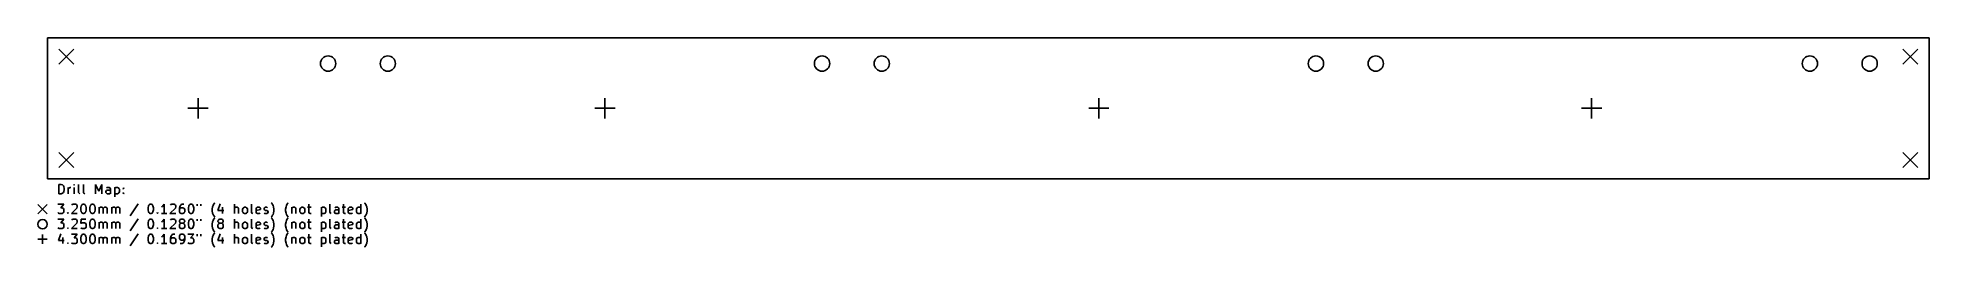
# Model space of a CAD drawing. Extents: x 23 to 425, y -170 to -125.
import ezdxf

# ---------------------------------------------------------------- set-up
doc = ezdxf.new("R2010")
doc.units = 0
doc.layers.add('BLACK', color=7, linetype='CONTINUOUS')

msp = doc.modelspace()

# ---------------------------------------------------------------- linework, layer by layer
at = {"layer": 'BLACK', "linetype": 'CONTINUOUS'}
for p, q in [((25, -125), (425, -125)), ((25, -155), (25, -125)), ((27.4, -127.4), (30.6, -130.6)), ((30.6, -127.4), (27.4, -130.6)), ((419.4, -127.4), (422.6, -130.6)), ((422.6, -127.4), (419.4, -130.6)), ((425, -125), (425, -155)), ((54.85, -140), (59.15, -140)), ((57, -137.85), (57, -142.15)), ((141.35, -140), (145.65, -140)), ((143.5, -137.85), (143.5, -142.15)), ((246.35, -140), (250.65, -140)), ((248.5, -137.85), (248.5, -142.15)), ((351.1, -140), (355.4, -140)), ((353.25, -137.85), (353.25, -142.15)), ((27.4, -149.4), (30.6, -152.6)), ((30.6, -149.4), (27.4, -152.6)), ((419.4, -149.4), (422.6, -152.6)), ((422.6, -149.4), (419.4, -152.6)), ((425, -155), (25, -155)), ((27.4262, -158.175), (27.4262, -156.175)), ((27.4262, -156.175), (27.9024, -156.175)), ((27.9024, -156.175), (28.1881, -156.27)), ((28.1881, -156.27), (28.3786, -156.461)), ((28.3786, -156.461), (28.4738, -156.651)), ((28.4738, -156.651), (28.569, -157.032)), ((30.6643, -156.175), (30.569, -156.27)), ((30.569, -156.27), (30.6643, -156.366)), ((30.7595, -156.27), (30.6643, -156.175)), ((30.6643, -156.175), (30.6643, -156.366)), ((30.6643, -156.366), (30.7595, -156.27)), ((31.6167, -157.89), (31.6167, -156.175)), ((32.6643, -157.89), (32.6643, -156.175)), ((35.2357, -158.175), (35.2357, -156.175)), ((35.2357, -156.175), (35.9024, -157.604)), ((35.9024, -157.604), (36.569, -156.175)), ((36.569, -156.175), (36.569, -158.175)), ((22.95, -160.45), (24.95, -162.45)), ((24.95, -160.45), (22.95, -162.45)), ((27.2357, -160.375), (28.4738, -160.375)), ((27.9024, -158.175), (27.4262, -158.175)), ((28.4738, -160.375), (27.8071, -161.137)), ((28.1881, -158.08), (27.9024, -158.175)), ((28.3786, -157.89), (28.1881, -158.08)), ((28.4738, -157.699), (28.3786, -157.89)), ((28.569, -157.318), (28.4738, -157.699)), ((28.569, -157.032), (28.569, -157.318)), ((29.4262, -158.175), (29.4262, -156.842)), ((29.4262, -157.223), (29.5214, -157.032)), ((29.5214, -157.032), (29.6167, -156.937)), ((29.6167, -156.937), (29.8071, -156.842)), ((29.8071, -156.842), (29.9976, -156.842)), ((30.1881, -160.566), (30.2833, -160.47)), ((30.2833, -160.47), (30.4738, -160.375)), ((30.4738, -160.375), (30.95, -160.375)), ((30.6643, -158.175), (30.6643, -156.842)), ((30.95, -160.375), (31.1405, -160.47)), ((31.1405, -160.47), (31.2357, -160.566)), ((31.2357, -160.566), (31.331, -160.756)), ((31.331, -160.756), (31.331, -160.947)), ((31.7119, -158.08), (31.6167, -157.89)), ((31.9024, -158.175), (31.7119, -158.08)), ((32.0929, -161.137), (32.1881, -160.756)), ((32.1881, -160.756), (32.2833, -160.566)), ((32.2833, -160.566), (32.3786, -160.47)), ((32.3786, -160.47), (32.569, -160.375)), ((32.569, -160.375), (32.7595, -160.375)), ((32.7595, -158.08), (32.6643, -157.89)), ((32.95, -158.175), (32.7595, -158.08)), ((32.7595, -160.375), (32.95, -160.47)), ((32.95, -160.47), (33.0452, -160.566)), ((33.0452, -160.566), (33.1405, -160.756)), ((33.1405, -160.756), (33.2357, -161.137)), ((33.9976, -161.137), (34.0929, -160.756)), ((34.0929, -160.756), (34.1881, -160.566)), ((34.1881, -160.566), (34.2833, -160.47)), ((34.2833, -160.47), (34.4738, -160.375)), ((34.4738, -160.375), (34.6643, -160.375)), ((34.6643, -160.375), (34.8548, -160.47)), ((34.8548, -160.47), (34.95, -160.566)), ((34.95, -160.566), (35.0452, -160.756)), ((35.0452, -160.756), (35.1405, -161.137)), ((37.4262, -157.699), (37.5214, -157.509)), ((37.4262, -157.89), (37.4262, -157.699)), ((37.5214, -158.08), (37.4262, -157.89)), ((37.7119, -156.842), (37.5214, -156.937)), ((37.5214, -157.509), (37.7119, -157.413)), ((37.7119, -158.175), (37.5214, -158.08)), ((38.0929, -156.842), (37.7119, -156.842)), ((37.7119, -157.413), (38.1881, -157.413)), ((38.1881, -158.175), (37.7119, -158.175)), ((38.2833, -156.937), (38.0929, -156.842)), ((38.1881, -157.413), (38.3786, -157.318)), ((38.3786, -158.08), (38.1881, -158.175)), ((38.3786, -157.128), (38.2833, -156.937)), ((38.3786, -158.175), (38.3786, -157.128)), ((39.331, -156.842), (39.331, -158.842)), ((39.331, -156.937), (39.5214, -156.842)), ((39.5214, -158.175), (39.331, -158.08)), ((39.5214, -156.842), (39.9024, -156.842)), ((39.9024, -158.175), (39.5214, -158.175)), ((39.9024, -156.842), (40.0929, -156.937)), ((40.0929, -158.08), (39.9024, -158.175)), ((40.0929, -156.937), (40.1881, -157.032)), ((40.1881, -157.985), (40.0929, -158.08)), ((40.1881, -157.032), (40.2833, -157.223)), ((40.2833, -157.794), (40.1881, -157.985)), ((40.2833, -157.223), (40.2833, -157.794)), ((41.0452, -157.032), (41.1405, -156.937)), ((41.1405, -157.128), (41.0452, -157.032)), ((41.0452, -158.08), (41.1405, -157.985)), ((41.1405, -158.175), (41.0452, -158.08)), ((41.1405, -156.937), (41.2357, -157.032)), ((41.1405, -156.937), (41.1405, -157.128)), ((41.2357, -157.032), (41.1405, -157.128)), ((41.1405, -157.985), (41.2357, -158.08)), ((41.1405, -157.985), (41.1405, -158.175)), ((41.2357, -158.08), (41.1405, -158.175)), ((44.2833, -160.28), (42.569, -162.851)), ((46.3786, -161.137), (46.4738, -160.756)), ((46.4738, -160.756), (46.569, -160.566)), ((46.569, -160.566), (46.6643, -160.47)), ((46.6643, -160.47), (46.8548, -160.375)), ((46.8548, -160.375), (47.0452, -160.375)), ((47.0452, -160.375), (47.2357, -160.47)), ((47.2357, -160.47), (47.331, -160.566)), ((47.331, -160.566), (47.4262, -160.756)), ((47.4262, -160.756), (47.5214, -161.137)), ((49.6167, -160.661), (49.4262, -160.851)), ((49.8071, -160.375), (49.6167, -160.661)), ((49.8071, -162.375), (49.8071, -160.375)), ((51.1405, -160.566), (51.2357, -160.47)), ((51.2357, -160.47), (51.4262, -160.375)), ((51.4262, -160.375), (51.9024, -160.375)), ((51.9024, -160.375), (52.0929, -160.47)), ((52.0929, -160.47), (52.1881, -160.566)), ((52.1881, -160.566), (52.2833, -160.756)), ((52.2833, -160.756), (52.2833, -160.947)), ((53.331, -160.566), (53.1405, -160.851)), ((53.4262, -160.47), (53.331, -160.566)), ((53.6167, -160.375), (53.4262, -160.47)), ((53.9976, -160.375), (53.6167, -160.375)), ((54.95, -161.137), (55.0452, -160.756)), ((55.0452, -160.756), (55.1405, -160.566)), ((55.1405, -160.566), (55.2357, -160.47)), ((55.2357, -160.47), (55.4262, -160.375)), ((55.4262, -160.375), (55.6167, -160.375)), ((55.6167, -160.375), (55.8071, -160.47)), ((55.8071, -160.47), (55.9024, -160.566)), ((55.9024, -160.566), (55.9976, -160.756)), ((55.9976, -160.756), (56.0929, -161.137)), ((56.8548, -160.375), (56.8548, -160.756)), ((57.6167, -160.375), (57.6167, -160.756)), ((60.0929, -160.947), (60.1881, -160.661)), ((60.1881, -160.661), (60.2833, -160.47)), ((60.2833, -160.47), (60.4738, -160.185)), ((60.4738, -160.185), (60.5691, -160.09)), ((61.7119, -160.28), (61.2357, -161.709)), ((64.7595, -162.375), (64.7595, -160.375)), ((68.3786, -162.09), (68.3786, -160.375)), ((72.6643, -160.185), (72.5691, -160.09)), ((72.8548, -160.47), (72.6643, -160.185)), ((72.95, -160.661), (72.8548, -160.47)), ((73.0452, -160.947), (72.95, -160.661)), ((75.7119, -160.947), (75.8071, -160.661)), ((75.8071, -160.661), (75.9024, -160.47)), ((75.9024, -160.47), (76.0929, -160.185)), ((76.0929, -160.185), (76.1881, -160.09)), ((80.5691, -160.375), (80.5691, -162.09)), ((85.0452, -162.09), (85.0452, -160.375)), ((87.9024, -160.375), (87.9024, -162.09)), ((91.6167, -162.375), (91.6167, -160.375)), ((92.4738, -160.185), (92.3786, -160.09)), ((92.6643, -160.47), (92.4738, -160.185)), ((92.7595, -160.661), (92.6643, -160.47)), ((92.8548, -160.947), (92.7595, -160.661)), ((27.331, -162.28), (27.2357, -162.185)), ((27.2357, -163.575), (28.4738, -163.575)), ((27.5214, -162.375), (27.331, -162.28)), ((28.0929, -162.375), (27.5214, -162.375)), ((27.8071, -161.137), (28.0929, -161.137)), ((28.4738, -163.575), (27.8071, -164.337)), ((27.8071, -164.337), (28.0929, -164.337)), ((28.0929, -161.137), (28.2833, -161.232)), ((28.2833, -162.28), (28.0929, -162.375)), ((28.0929, -164.337), (28.2833, -164.432)), ((28.2833, -161.232), (28.3786, -161.328)), ((28.3786, -162.185), (28.2833, -162.28)), ((28.2833, -164.432), (28.3786, -164.528)), ((28.3786, -161.328), (28.4738, -161.518)), ((28.4738, -161.994), (28.3786, -162.185)), ((28.3786, -164.528), (28.4738, -164.718)), ((28.4738, -161.518), (28.4738, -161.994)), ((28.4738, -164.718), (28.4738, -165.194)), ((29.2357, -162.28), (29.331, -162.185)), ((29.331, -162.375), (29.2357, -162.28)), ((29.331, -162.185), (29.4262, -162.28)), ((29.331, -162.185), (29.331, -162.375)), ((29.4262, -162.28), (29.331, -162.375)), ((31.2357, -161.232), (30.0929, -162.375)), ((30.0929, -162.375), (31.331, -162.375)), ((31.2357, -164.432), (30.0929, -165.575)), ((30.1881, -163.766), (30.2833, -163.67)), ((30.2833, -163.67), (30.4738, -163.575)), ((30.4738, -163.575), (30.95, -163.575)), ((30.95, -163.575), (31.1405, -163.67)), ((31.1405, -163.67), (31.2357, -163.766)), ((31.331, -160.947), (31.2357, -161.232)), ((31.2357, -163.766), (31.331, -163.956)), ((31.331, -164.147), (31.2357, -164.432)), ((31.331, -163.956), (31.331, -164.147)), ((32.0929, -161.613), (32.0929, -161.137)), ((32.1881, -161.994), (32.0929, -161.613)), ((32.1881, -163.575), (32.0929, -164.528)), ((32.0929, -164.528), (32.1881, -164.432)), ((32.2833, -162.185), (32.1881, -161.994)), ((33.1405, -163.575), (32.1881, -163.575)), ((32.1881, -164.432), (32.3786, -164.337)), ((32.3786, -162.28), (32.2833, -162.185)), ((32.569, -162.375), (32.3786, -162.28)), ((32.3786, -164.337), (32.8548, -164.337)), ((32.7595, -162.375), (32.569, -162.375)), ((32.95, -162.28), (32.7595, -162.375)), ((32.8548, -164.337), (33.0452, -164.432)), ((33.0452, -162.185), (32.95, -162.28)), ((33.1405, -161.994), (33.0452, -162.185)), ((33.0452, -164.432), (33.1405, -164.528)), ((33.2357, -161.613), (33.1405, -161.994)), ((33.1405, -164.528), (33.2357, -164.718)), ((33.2357, -161.137), (33.2357, -161.613)), ((33.2357, -164.718), (33.2357, -165.194)), ((33.9976, -161.613), (33.9976, -161.137)), ((34.0929, -161.994), (33.9976, -161.613)), ((33.9976, -164.337), (34.0929, -163.956)), ((33.9976, -164.813), (33.9976, -164.337)), ((34.0929, -165.194), (33.9976, -164.813)), ((34.1881, -162.185), (34.0929, -161.994)), ((34.0929, -163.956), (34.1881, -163.766)), ((34.2833, -162.28), (34.1881, -162.185)), ((34.1881, -163.766), (34.2833, -163.67)), ((34.4738, -162.375), (34.2833, -162.28)), ((34.2833, -163.67), (34.4738, -163.575)), ((34.6643, -162.375), (34.4738, -162.375)), ((34.4738, -163.575), (34.6643, -163.575)), ((34.8548, -162.28), (34.6643, -162.375)), ((34.6643, -163.575), (34.8548, -163.67)), ((34.95, -162.185), (34.8548, -162.28)), ((34.8548, -163.67), (34.95, -163.766)), ((35.0452, -161.994), (34.95, -162.185)), ((34.95, -163.766), (35.0452, -163.956)), ((35.1405, -161.613), (35.0452, -161.994)), ((35.0452, -163.956), (35.1405, -164.337)), ((35.1405, -164.813), (35.0452, -165.194)), ((35.1405, -161.137), (35.1405, -161.613)), ((35.1405, -164.337), (35.1405, -164.813)), ((35.9976, -162.375), (35.9976, -161.042)), ((35.9976, -161.232), (36.0929, -161.137)), ((35.9976, -165.575), (35.9976, -164.242)), ((35.9976, -164.432), (36.0929, -164.337)), ((36.0929, -161.137), (36.2833, -161.042)), ((36.0929, -164.337), (36.2833, -164.242)), ((36.2833, -161.042), (36.569, -161.042)), ((36.2833, -164.242), (36.569, -164.242)), ((36.569, -161.042), (36.7595, -161.137)), ((36.569, -164.242), (36.7595, -164.337)), ((36.7595, -161.137), (36.8548, -161.328)), ((36.7595, -164.337), (36.8548, -164.528)), ((36.8548, -161.328), (36.95, -161.137)), ((36.8548, -161.328), (36.8548, -162.375)), ((36.8548, -164.528), (36.95, -164.337)), ((36.8548, -164.528), (36.8548, -165.575)), ((36.95, -161.137), (37.1405, -161.042)), ((36.95, -164.337), (37.1405, -164.242)), ((37.1405, -161.042), (37.4262, -161.042)), ((37.1405, -164.242), (37.4262, -164.242)), ((37.4262, -161.042), (37.6167, -161.137)), ((37.4262, -164.242), (37.6167, -164.337)), ((37.6167, -161.137), (37.7119, -161.328)), ((37.6167, -164.337), (37.7119, -164.528)), ((37.7119, -161.328), (37.7119, -162.375)), ((37.7119, -164.528), (37.7119, -165.575)), ((38.6643, -162.375), (38.6643, -161.042)), ((38.6643, -161.232), (38.7595, -161.137)), ((38.6643, -165.575), (38.6643, -164.242)), ((38.6643, -164.432), (38.7595, -164.337)), ((38.7595, -161.137), (38.95, -161.042)), ((38.7595, -164.337), (38.95, -164.242)), ((38.95, -161.042), (39.2357, -161.042)), ((38.95, -164.242), (39.2357, -164.242)), ((39.2357, -161.042), (39.4262, -161.137)), ((39.2357, -164.242), (39.4262, -164.337)), ((39.4262, -161.137), (39.5214, -161.328)), ((39.4262, -164.337), (39.5214, -164.528)), ((39.5214, -161.328), (39.6167, -161.137)), ((39.5214, -161.328), (39.5214, -162.375)), ((39.5214, -164.528), (39.6167, -164.337)), ((39.5214, -164.528), (39.5214, -165.575)), ((39.6167, -161.137), (39.8071, -161.042)), ((39.6167, -164.337), (39.8071, -164.242)), ((39.8071, -161.042), (40.0929, -161.042)), ((39.8071, -164.242), (40.0929, -164.242)), ((40.0929, -161.042), (40.2833, -161.137)), ((40.0929, -164.242), (40.2833, -164.337)), ((40.2833, -161.137), (40.3786, -161.328)), ((40.2833, -164.337), (40.3786, -164.528)), ((40.3786, -161.328), (40.3786, -162.375)), ((40.3786, -164.528), (40.3786, -165.575)), ((44.2833, -163.48), (42.569, -166.051)), ((46.3786, -161.613), (46.3786, -161.137)), ((46.4738, -161.994), (46.3786, -161.613)), ((46.3786, -164.337), (46.4738, -163.956)), ((46.3786, -164.813), (46.3786, -164.337)), ((46.4738, -165.194), (46.3786, -164.813)), ((46.569, -162.185), (46.4738, -161.994)), ((46.4738, -163.956), (46.569, -163.766)), ((46.6643, -162.28), (46.569, -162.185)), ((46.569, -163.766), (46.6643, -163.67)), ((46.8548, -162.375), (46.6643, -162.28)), ((46.6643, -163.67), (46.8548, -163.575)), ((47.0452, -162.375), (46.8548, -162.375)), ((46.8548, -163.575), (47.0452, -163.575)), ((47.2357, -162.28), (47.0452, -162.375)), ((47.0452, -163.575), (47.2357, -163.67)), ((47.331, -162.185), (47.2357, -162.28)), ((47.2357, -163.67), (47.331, -163.766)), ((47.4262, -161.994), (47.331, -162.185)), ((47.331, -163.766), (47.4262, -163.956)), ((47.5214, -161.613), (47.4262, -161.994)), ((47.4262, -163.956), (47.5214, -164.337)), ((47.5214, -164.813), (47.4262, -165.194)), ((47.5214, -161.137), (47.5214, -161.613)), ((47.5214, -164.337), (47.5214, -164.813)), ((48.2833, -162.28), (48.3786, -162.185)), ((48.3786, -162.375), (48.2833, -162.28)), ((48.3786, -162.185), (48.4738, -162.28)), ((48.3786, -162.185), (48.3786, -162.375)), ((48.4738, -162.28), (48.3786, -162.375)), ((49.4262, -160.851), (49.2357, -160.947)), ((50.3786, -162.375), (49.2357, -162.375)), ((49.4262, -164.051), (49.2357, -164.147)), ((49.6167, -163.861), (49.4262, -164.051)), ((49.8071, -163.575), (49.6167, -163.861)), ((49.8071, -165.575), (49.8071, -163.575)), ((52.1881, -161.232), (51.0452, -162.375)), ((51.0452, -162.375), (52.2833, -162.375)), ((52.1881, -164.432), (51.0452, -165.575)), ((51.1405, -163.766), (51.2357, -163.67)), ((51.2357, -163.67), (51.4262, -163.575)), ((51.4262, -163.575), (51.9024, -163.575)), ((51.9024, -163.575), (52.0929, -163.67)), ((52.0929, -163.67), (52.1881, -163.766)), ((52.2833, -160.947), (52.1881, -161.232)), ((52.1881, -163.766), (52.2833, -163.956)), ((52.2833, -164.147), (52.1881, -164.432)), ((52.2833, -163.956), (52.2833, -164.147)), ((53.1405, -160.851), (53.0452, -161.232)), ((53.0452, -161.232), (53.0452, -161.994)), ((53.1405, -161.328), (53.0452, -161.518)), ((53.0452, -161.994), (53.1405, -162.185)), ((53.0452, -163.956), (53.1405, -163.766)), ((53.0452, -164.051), (53.0452, -163.956)), ((53.1405, -164.242), (53.0452, -164.051)), ((53.1405, -164.623), (53.0452, -164.813)), ((53.0452, -164.813), (53.0452, -165.194)), ((53.2357, -161.232), (53.1405, -161.328)), ((53.1405, -162.185), (53.2357, -162.28)), ((53.1405, -163.766), (53.2357, -163.67)), ((53.2357, -164.337), (53.1405, -164.242)), ((53.2357, -164.528), (53.1405, -164.623)), ((53.4262, -161.137), (53.2357, -161.232)), ((53.2357, -162.28), (53.4262, -162.375)), ((53.2357, -163.67), (53.4262, -163.575)), ((53.4262, -164.432), (53.2357, -164.337)), ((53.4262, -164.432), (53.2357, -164.528)), ((53.8071, -161.137), (53.4262, -161.137)), ((53.4262, -162.375), (53.8071, -162.375)), ((53.4262, -163.575), (53.8071, -163.575)), ((53.8071, -164.432), (53.4262, -164.432)), ((53.9976, -161.232), (53.8071, -161.137)), ((53.8071, -162.375), (53.9976, -162.28)), ((53.8071, -163.575), (53.9976, -163.67)), ((53.9976, -164.337), (53.8071, -164.432)), ((53.9976, -164.528), (53.8071, -164.432)), ((54.0929, -161.328), (53.9976, -161.232)), ((53.9976, -162.28), (54.0929, -162.185)), ((53.9976, -163.67), (54.0929, -163.766)), ((54.0929, -164.242), (53.9976, -164.337)), ((54.0929, -164.623), (53.9976, -164.528)), ((54.1881, -161.518), (54.0929, -161.328)), ((54.0929, -162.185), (54.1881, -161.994)), ((54.0929, -163.766), (54.1881, -163.956)), ((54.1881, -164.051), (54.0929, -164.242)), ((54.1881, -164.813), (54.0929, -164.623)), ((54.1881, -161.994), (54.1881, -161.518)), ((54.1881, -163.956), (54.1881, -164.051)), ((54.1881, -165.194), (54.1881, -164.813)), ((54.95, -161.613), (54.95, -161.137)), ((55.0452, -161.994), (54.95, -161.613)), ((54.95, -164.337), (55.0452, -163.956)), ((54.95, -164.813), (54.95, -164.337)), ((55.0452, -165.194), (54.95, -164.813)), ((55.1405, -162.185), (55.0452, -161.994)), ((55.0452, -163.956), (55.1405, -163.766)), ((55.2357, -162.28), (55.1405, -162.185)), ((55.1405, -163.766), (55.2357, -163.67)), ((55.4262, -162.375), (55.2357, -162.28)), ((55.2357, -163.67), (55.4262, -163.575)), ((55.6167, -162.375), (55.4262, -162.375)), ((55.4262, -163.575), (55.6167, -163.575)), ((55.8071, -162.28), (55.6167, -162.375)), ((55.6167, -163.575), (55.8071, -163.67)), ((55.9024, -162.185), (55.8071, -162.28)), ((55.8071, -163.67), (55.9024, -163.766)), ((55.9976, -161.994), (55.9024, -162.185)), ((55.9024, -163.766), (55.9976, -163.956)), ((56.0929, -161.613), (55.9976, -161.994)), ((55.9976, -163.956), (56.0929, -164.337)), ((56.0929, -164.813), (55.9976, -165.194)), ((56.0929, -161.137), (56.0929, -161.613)), ((56.0929, -164.337), (56.0929, -164.813)), ((56.8548, -163.575), (56.8548, -163.956)), ((57.6167, -163.575), (57.6167, -163.956)), ((59.9976, -161.423), (60.0929, -160.947)), ((59.9976, -161.804), (59.9976, -161.423)), ((60.0929, -162.28), (59.9976, -161.804)), ((59.9976, -164.623), (60.0929, -164.147)), ((59.9976, -165.004), (59.9976, -164.623)), ((60.1881, -162.566), (60.0929, -162.28)), ((60.0929, -164.147), (60.1881, -163.861)), ((60.2833, -162.756), (60.1881, -162.566)), ((60.1881, -163.861), (60.2833, -163.67)), ((60.4738, -163.042), (60.2833, -162.756)), ((60.2833, -163.67), (60.4738, -163.385)), ((60.5691, -163.137), (60.4738, -163.042)), ((60.4738, -163.385), (60.5691, -163.29)), ((61.2357, -161.709), (62.4738, -161.709)), ((61.2357, -163.956), (61.331, -163.766)), ((61.2357, -164.051), (61.2357, -163.956)), ((61.331, -164.242), (61.2357, -164.051)), ((61.331, -164.623), (61.2357, -164.813)), ((61.2357, -164.813), (61.2357, -165.194)), ((61.331, -163.766), (61.4262, -163.67)), ((61.4262, -164.337), (61.331, -164.242)), ((61.4262, -164.528), (61.331, -164.623)), ((61.4262, -163.67), (61.6167, -163.575)), ((61.6167, -164.432), (61.4262, -164.337)), ((61.6167, -164.432), (61.4262, -164.528)), ((61.6167, -163.575), (61.9976, -163.575)), ((61.9976, -164.432), (61.6167, -164.432)), ((61.9976, -163.575), (62.1881, -163.67)), ((62.1881, -164.337), (61.9976, -164.432)), ((62.1881, -164.528), (61.9976, -164.432)), ((62.1881, -161.042), (62.1881, -162.375)), ((62.1881, -163.67), (62.2833, -163.766)), ((62.2833, -164.242), (62.1881, -164.337)), ((62.2833, -164.623), (62.1881, -164.528)), ((62.2833, -163.766), (62.3786, -163.956)), ((62.3786, -164.051), (62.2833, -164.242)), ((62.3786, -164.813), (62.2833, -164.623)), ((62.3786, -163.956), (62.3786, -164.051)), ((62.3786, -165.194), (62.3786, -164.813)), ((64.8548, -161.137), (64.7595, -161.232)), ((64.7595, -165.575), (64.7595, -163.575)), ((64.8548, -164.337), (64.7595, -164.432)), ((65.0452, -161.042), (64.8548, -161.137)), ((65.0452, -164.242), (64.8548, -164.337)), ((65.331, -161.042), (65.0452, -161.042)), ((65.331, -164.242), (65.0452, -164.242)), ((65.5214, -161.137), (65.331, -161.042)), ((65.5214, -164.337), (65.331, -164.242)), ((65.6167, -161.328), (65.5214, -161.137)), ((65.6167, -164.528), (65.5214, -164.337)), ((65.6167, -162.375), (65.6167, -161.328)), ((65.6167, -165.575), (65.6167, -164.528)), ((66.4738, -161.423), (66.5691, -161.232)), ((66.4738, -161.994), (66.4738, -161.423)), ((66.5691, -162.185), (66.4738, -161.994)), ((66.4738, -164.623), (66.5691, -164.432)), ((66.4738, -165.194), (66.4738, -164.623)), ((66.5691, -161.232), (66.6643, -161.137)), ((66.6643, -162.28), (66.5691, -162.185)), ((66.5691, -164.432), (66.6643, -164.337)), ((66.6643, -161.137), (66.8548, -161.042)), ((66.8548, -162.375), (66.6643, -162.28)), ((66.6643, -164.337), (66.8548, -164.242)), ((66.8548, -161.042), (67.1405, -161.042)), ((67.1405, -162.375), (66.8548, -162.375)), ((66.8548, -164.242), (67.1405, -164.242)), ((67.1405, -161.042), (67.331, -161.137)), ((67.331, -162.28), (67.1405, -162.375)), ((67.1405, -164.242), (67.331, -164.337)), ((67.331, -161.137), (67.4262, -161.232)), ((67.4262, -162.185), (67.331, -162.28)), ((67.331, -164.337), (67.4262, -164.432)), ((67.4262, -161.232), (67.5214, -161.423)), ((67.5214, -161.994), (67.4262, -162.185)), ((67.4262, -164.432), (67.5214, -164.623)), ((67.5214, -161.423), (67.5214, -161.994)), ((67.5214, -164.623), (67.5214, -165.194)), ((68.4738, -162.28), (68.3786, -162.09)), ((68.3786, -165.29), (68.3786, -163.575)), ((68.6643, -162.375), (68.4738, -162.28)), ((69.331, -161.328), (69.4262, -161.137)), ((69.331, -162.09), (69.331, -161.328)), ((70.2833, -161.518), (69.331, -161.709)), ((69.4262, -162.28), (69.331, -162.09)), ((69.331, -164.528), (69.4262, -164.337)), ((69.331, -165.29), (69.331, -164.528)), ((70.2833, -164.718), (69.331, -164.909)), ((69.4262, -161.137), (69.6167, -161.042)), ((69.6167, -162.375), (69.4262, -162.28)), ((69.4262, -164.337), (69.6167, -164.242)), ((69.6167, -161.042), (69.9976, -161.042)), ((69.9976, -162.375), (69.6167, -162.375)), ((69.6167, -164.242), (69.9976, -164.242)), ((69.9976, -161.042), (70.1881, -161.137)), ((70.1881, -162.28), (69.9976, -162.375)), ((69.9976, -164.242), (70.1881, -164.337)), ((70.1881, -161.137), (70.2833, -161.328)), ((70.1881, -164.337), (70.2833, -164.528)), ((70.2833, -161.328), (70.2833, -161.518)), ((70.2833, -164.528), (70.2833, -164.718)), ((71.0452, -161.328), (71.1405, -161.137)), ((71.0452, -161.423), (71.0452, -161.328)), ((71.1405, -161.613), (71.0452, -161.423)), ((71.0452, -162.28), (71.2357, -162.375)), ((71.0452, -164.528), (71.1405, -164.337)), ((71.0452, -164.623), (71.0452, -164.528)), ((71.1405, -164.813), (71.0452, -164.623)), ((71.1405, -161.137), (71.331, -161.042)), ((71.331, -161.709), (71.1405, -161.613)), ((71.1405, -164.337), (71.331, -164.242)), ((71.331, -164.909), (71.1405, -164.813)), ((71.2357, -162.375), (71.6167, -162.375)), ((71.331, -161.042), (71.6167, -161.042)), ((71.6167, -161.709), (71.331, -161.709)), ((71.331, -164.242), (71.6167, -164.242)), ((71.6167, -161.042), (71.8071, -161.137)), ((71.8071, -161.804), (71.6167, -161.709)), ((71.6167, -162.375), (71.8071, -162.28)), ((71.6167, -164.242), (71.8071, -164.337)), ((71.9024, -161.994), (71.8071, -161.804)), ((71.8071, -162.28), (71.9024, -162.09)), ((71.9024, -162.09), (71.9024, -161.994)), ((72.5691, -163.137), (72.6643, -163.042)), ((72.6643, -163.385), (72.5691, -163.29)), ((72.6643, -163.042), (72.8548, -162.756)), ((72.8548, -163.67), (72.6643, -163.385)), ((72.8548, -162.756), (72.95, -162.566)), ((72.95, -163.861), (72.8548, -163.67)), ((72.95, -162.566), (73.0452, -162.28)), ((73.0452, -164.147), (72.95, -163.861)), ((73.1405, -161.423), (73.0452, -160.947)), ((73.0452, -162.28), (73.1405, -161.804)), ((73.1405, -164.623), (73.0452, -164.147)), ((73.1405, -161.804), (73.1405, -161.423)), ((73.1405, -165.004), (73.1405, -164.623)), ((75.6167, -161.423), (75.7119, -160.947)), ((75.6167, -161.804), (75.6167, -161.423)), ((75.7119, -162.28), (75.6167, -161.804)), ((75.6167, -164.623), (75.7119, -164.147)), ((75.6167, -165.004), (75.6167, -164.623)), ((75.8071, -162.566), (75.7119, -162.28)), ((75.7119, -164.147), (75.8071, -163.861)), ((75.9024, -162.756), (75.8071, -162.566)), ((75.8071, -163.861), (75.9024, -163.67)), ((76.0929, -163.042), (75.9024, -162.756)), ((75.9024, -163.67), (76.0929, -163.385)), ((76.1881, -163.137), (76.0929, -163.042)), ((76.0929, -163.385), (76.1881, -163.29)), ((76.95, -161.042), (76.95, -162.375)), ((76.95, -161.232), (77.0452, -161.137)), ((76.95, -164.242), (76.95, -165.575)), ((76.95, -164.432), (77.0452, -164.337)), ((77.0452, -161.137), (77.2357, -161.042)), ((77.0452, -164.337), (77.2357, -164.242)), ((77.2357, -161.042), (77.5214, -161.042)), ((77.2357, -164.242), (77.5214, -164.242)), ((77.5214, -161.042), (77.7119, -161.137)), ((77.5214, -164.242), (77.7119, -164.337)), ((77.7119, -161.137), (77.8071, -161.328)), ((77.7119, -164.337), (77.8071, -164.528)), ((77.8071, -161.328), (77.8071, -162.375)), ((77.8071, -164.528), (77.8071, -165.575)), ((78.6643, -161.423), (78.7595, -161.232)), ((78.6643, -161.994), (78.6643, -161.423)), ((78.7595, -162.185), (78.6643, -161.994)), ((78.6643, -164.623), (78.7595, -164.432)), ((78.6643, -165.194), (78.6643, -164.623)), ((78.7595, -161.232), (78.8548, -161.137)), ((78.8548, -162.28), (78.7595, -162.185)), ((78.7595, -164.432), (78.8548, -164.337)), ((78.8548, -161.137), (79.0452, -161.042)), ((79.0452, -162.375), (78.8548, -162.28)), ((78.8548, -164.337), (79.0452, -164.242)), ((79.0452, -161.042), (79.331, -161.042)), ((79.331, -162.375), (79.0452, -162.375)), ((79.0452, -164.242), (79.331, -164.242)), ((79.331, -161.042), (79.5214, -161.137)), ((79.5214, -162.28), (79.331, -162.375)), ((79.331, -164.242), (79.5214, -164.337)), ((79.5214, -161.137), (79.6167, -161.232)), ((79.6167, -162.185), (79.5214, -162.28)), ((79.5214, -164.337), (79.6167, -164.432)), ((79.6167, -161.232), (79.7119, -161.423)), ((79.7119, -161.994), (79.6167, -162.185)), ((79.6167, -164.432), (79.7119, -164.623)), ((79.7119, -161.423), (79.7119, -161.994)), ((79.7119, -164.623), (79.7119, -165.194)), ((80.2833, -161.042), (81.0452, -161.042)), ((80.2833, -164.242), (81.0452, -164.242)), ((80.5691, -162.09), (80.6643, -162.28)), ((80.5691, -163.575), (80.5691, -165.29)), ((80.6643, -162.28), (80.8548, -162.375)), ((80.8548, -162.375), (81.0452, -162.375)), ((83.2357, -161.042), (83.2357, -163.042)), ((83.2357, -161.137), (83.4262, -161.042)), ((83.4262, -162.375), (83.2357, -162.28)), ((83.2357, -164.242), (83.2357, -166.242)), ((83.2357, -164.337), (83.4262, -164.242)), ((83.4262, -161.042), (83.8071, -161.042)), ((83.8071, -162.375), (83.4262, -162.375)), ((83.4262, -164.242), (83.8071, -164.242)), ((83.8071, -161.042), (83.9976, -161.137)), ((83.9976, -162.28), (83.8071, -162.375)), ((83.8071, -164.242), (83.9976, -164.337)), ((83.9976, -161.137), (84.0929, -161.232)), ((84.0929, -162.185), (83.9976, -162.28)), ((83.9976, -164.337), (84.0929, -164.432)), ((84.0929, -161.232), (84.1881, -161.423)), ((84.1881, -161.994), (84.0929, -162.185)), ((84.0929, -164.432), (84.1881, -164.623)), ((84.1881, -161.423), (84.1881, -161.994)), ((84.1881, -164.623), (84.1881, -165.194)), ((85.1405, -162.28), (85.0452, -162.09)), ((85.0452, -165.29), (85.0452, -163.575)), ((85.331, -162.375), (85.1405, -162.28)), ((85.9976, -161.899), (86.0929, -161.709)), ((85.9976, -162.09), (85.9976, -161.899)), ((86.0929, -162.28), (85.9976, -162.09)), ((86.2833, -161.042), (86.0929, -161.137)), ((86.0929, -161.709), (86.2833, -161.613)), ((86.2833, -162.375), (86.0929, -162.28)), ((86.2833, -164.242), (86.0929, -164.337)), ((86.0929, -164.909), (86.2833, -164.813)), ((86.6643, -161.042), (86.2833, -161.042)), ((86.2833, -161.613), (86.7595, -161.613)), ((86.7595, -162.375), (86.2833, -162.375)), ((86.6643, -164.242), (86.2833, -164.242)), ((86.2833, -164.813), (86.7595, -164.813)), ((86.8548, -161.137), (86.6643, -161.042)), ((86.8548, -164.337), (86.6643, -164.242)), ((86.7595, -161.613), (86.95, -161.518)), ((86.95, -162.28), (86.7595, -162.375)), ((86.7595, -164.813), (86.95, -164.718)), ((86.95, -161.328), (86.8548, -161.137)), ((86.95, -164.528), (86.8548, -164.337)), ((86.95, -162.375), (86.95, -161.328)), ((86.95, -165.575), (86.95, -164.528)), ((87.6167, -161.042), (88.3786, -161.042)), ((87.6167, -164.242), (88.3786, -164.242)), ((87.9024, -162.09), (87.9976, -162.28)), ((87.9024, -163.575), (87.9024, -165.29)), ((87.9976, -162.28), (88.1881, -162.375)), ((88.1881, -162.375), (88.3786, -162.375)), ((88.95, -161.328), (89.0452, -161.137)), ((88.95, -162.09), (88.95, -161.328)), ((89.9024, -161.518), (88.95, -161.709)), ((89.0452, -162.28), (88.95, -162.09)), ((88.95, -164.528), (89.0452, -164.337)), ((88.95, -165.29), (88.95, -164.528)), ((89.9024, -164.718), (88.95, -164.909)), ((89.0452, -161.137), (89.2357, -161.042)), ((89.2357, -162.375), (89.0452, -162.28)), ((89.0452, -164.337), (89.2357, -164.242)), ((89.2357, -161.042), (89.6167, -161.042)), ((89.6167, -162.375), (89.2357, -162.375)), ((89.2357, -164.242), (89.6167, -164.242)), ((89.6167, -161.042), (89.8071, -161.137)), ((89.8071, -162.28), (89.6167, -162.375)), ((89.6167, -164.242), (89.8071, -164.337)), ((89.8071, -161.137), (89.9024, -161.328)), ((89.8071, -164.337), (89.9024, -164.528)), ((89.9024, -161.328), (89.9024, -161.518)), ((89.9024, -164.528), (89.9024, -164.718)), ((90.6643, -161.423), (90.7595, -161.232)), ((90.6643, -161.994), (90.6643, -161.423)), ((90.7595, -162.185), (90.6643, -161.994)), ((90.6643, -164.623), (90.7595, -164.432)), ((90.6643, -165.194), (90.6643, -164.623)), ((90.7595, -161.232), (90.8548, -161.137)), ((90.8548, -162.28), (90.7595, -162.185)), ((90.7595, -164.432), (90.8548, -164.337)), ((90.8548, -161.137), (91.0452, -161.042)), ((91.0452, -162.375), (90.8548, -162.28)), ((90.8548, -164.337), (91.0452, -164.242)), ((91.0452, -161.042), (91.4262, -161.042)), ((91.4262, -162.375), (91.0452, -162.375)), ((91.0452, -164.242), (91.4262, -164.242)), ((91.4262, -161.042), (91.6167, -161.137)), ((91.6167, -162.28), (91.4262, -162.375)), ((91.4262, -164.242), (91.6167, -164.337)), ((91.6167, -165.575), (91.6167, -163.575)), ((92.3786, -163.137), (92.4738, -163.042)), ((92.4738, -163.385), (92.3786, -163.29)), ((92.4738, -163.042), (92.6643, -162.756)), ((92.6643, -163.67), (92.4738, -163.385)), ((92.6643, -162.756), (92.7595, -162.566)), ((92.7595, -163.861), (92.6643, -163.67)), ((92.7595, -162.566), (92.8548, -162.28)), ((92.8548, -164.147), (92.7595, -163.861)), ((92.95, -161.423), (92.8548, -160.947)), ((92.8548, -162.28), (92.95, -161.804)), ((92.95, -164.623), (92.8548, -164.147)), ((92.95, -161.804), (92.95, -161.423)), ((92.95, -165.004), (92.95, -164.623)), ((22.95, -167.85), (24.95, -167.85)), ((23.95, -166.85), (23.95, -168.85)), ((27.331, -165.48), (27.2357, -165.385)), ((27.5214, -165.575), (27.331, -165.48)), ((27.8071, -166.68), (27.331, -168.109)), ((27.331, -168.109), (28.569, -168.109)), ((28.0929, -165.575), (27.5214, -165.575)), ((28.2833, -165.48), (28.0929, -165.575)), ((28.3786, -165.385), (28.2833, -165.48)), ((28.2833, -167.442), (28.2833, -168.775)), ((28.4738, -165.194), (28.3786, -165.385)), ((29.2357, -165.48), (29.331, -165.385)), ((29.331, -165.575), (29.2357, -165.48)), ((29.2357, -168.68), (29.331, -168.585)), ((29.331, -168.775), (29.2357, -168.68)), ((29.331, -165.385), (29.4262, -165.48)), ((29.331, -165.385), (29.331, -165.575)), ((29.4262, -165.48), (29.331, -165.575)), ((29.331, -168.585), (29.4262, -168.68)), ((29.331, -168.585), (29.331, -168.775)), ((29.4262, -168.68), (29.331, -168.775)), ((30.0929, -165.575), (31.331, -165.575)), ((30.0929, -166.775), (31.331, -166.775)), ((30.1881, -168.68), (30.0929, -168.585)), ((30.3786, -168.775), (30.1881, -168.68)), ((30.95, -168.775), (30.3786, -168.775)), ((31.331, -166.775), (30.6643, -167.537)), ((30.6643, -167.537), (30.95, -167.537)), ((30.95, -167.537), (31.1405, -167.632)), ((31.1405, -168.68), (30.95, -168.775)), ((31.1405, -167.632), (31.2357, -167.728)), ((31.2357, -168.585), (31.1405, -168.68)), ((31.2357, -167.728), (31.331, -167.918)), ((31.331, -168.394), (31.2357, -168.585)), ((31.331, -167.918), (31.331, -168.394)), ((32.1881, -165.48), (32.0929, -165.385)), ((32.0929, -167.537), (32.1881, -167.156)), ((32.0929, -168.013), (32.0929, -167.537)), ((32.1881, -168.394), (32.0929, -168.013)), ((32.3786, -165.575), (32.1881, -165.48)), ((32.1881, -167.156), (32.2833, -166.966)), ((32.2833, -168.585), (32.1881, -168.394)), ((32.2833, -166.966), (32.3786, -166.87)), ((32.3786, -168.68), (32.2833, -168.585)), ((32.8548, -165.575), (32.3786, -165.575)), ((32.3786, -166.87), (32.569, -166.775)), ((32.569, -168.775), (32.3786, -168.68)), ((32.569, -166.775), (32.7595, -166.775)), ((32.7595, -168.775), (32.569, -168.775)), ((32.7595, -166.775), (32.95, -166.87)), ((32.95, -168.68), (32.7595, -168.775)), ((33.0452, -165.48), (32.8548, -165.575)), ((32.95, -166.87), (33.0452, -166.966)), ((33.0452, -168.585), (32.95, -168.68)), ((33.1405, -165.385), (33.0452, -165.48)), ((33.0452, -166.966), (33.1405, -167.156)), ((33.1405, -168.394), (33.0452, -168.585)), ((33.2357, -165.194), (33.1405, -165.385)), ((33.1405, -167.156), (33.2357, -167.537)), ((33.2357, -168.013), (33.1405, -168.394)), ((33.2357, -167.537), (33.2357, -168.013)), ((33.9976, -167.537), (34.0929, -167.156)), ((33.9976, -168.013), (33.9976, -167.537)), ((34.0929, -168.394), (33.9976, -168.013)), ((34.1881, -165.385), (34.0929, -165.194)), ((34.0929, -167.156), (34.1881, -166.966)), ((34.1881, -168.585), (34.0929, -168.394)), ((34.2833, -165.48), (34.1881, -165.385)), ((34.1881, -166.966), (34.2833, -166.87)), ((34.2833, -168.68), (34.1881, -168.585)), ((34.4738, -165.575), (34.2833, -165.48)), ((34.2833, -166.87), (34.4738, -166.775)), ((34.4738, -168.775), (34.2833, -168.68)), ((34.6643, -165.575), (34.4738, -165.575)), ((34.4738, -166.775), (34.6643, -166.775)), ((34.6643, -168.775), (34.4738, -168.775)), ((34.8548, -165.48), (34.6643, -165.575)), ((34.6643, -166.775), (34.8548, -166.87)), ((34.8548, -168.68), (34.6643, -168.775)), ((34.95, -165.385), (34.8548, -165.48)), ((34.8548, -166.87), (34.95, -166.966)), ((34.95, -168.585), (34.8548, -168.68)), ((35.0452, -165.194), (34.95, -165.385)), ((34.95, -166.966), (35.0452, -167.156)), ((35.0452, -168.394), (34.95, -168.585)), ((35.0452, -167.156), (35.1405, -167.537)), ((35.1405, -168.013), (35.0452, -168.394)), ((35.1405, -167.537), (35.1405, -168.013)), ((35.9976, -168.775), (35.9976, -167.442)), ((35.9976, -167.632), (36.0929, -167.537)), ((36.0929, -167.537), (36.2833, -167.442)), ((36.2833, -167.442), (36.569, -167.442)), ((36.569, -167.442), (36.7595, -167.537)), ((36.7595, -167.537), (36.8548, -167.728)), ((36.8548, -167.728), (36.95, -167.537)), ((36.8548, -167.728), (36.8548, -168.775)), ((36.95, -167.537), (37.1405, -167.442)), ((37.1405, -167.442), (37.4262, -167.442)), ((37.4262, -167.442), (37.6167, -167.537)), ((37.6167, -167.537), (37.7119, -167.728)), ((37.7119, -167.728), (37.7119, -168.775)), ((38.6643, -168.775), (38.6643, -167.442)), ((38.6643, -167.632), (38.7595, -167.537)), ((38.7595, -167.537), (38.95, -167.442)), ((38.95, -167.442), (39.2357, -167.442)), ((39.2357, -167.442), (39.4262, -167.537)), ((39.4262, -167.537), (39.5214, -167.728)), ((39.5214, -167.728), (39.6167, -167.537)), ((39.5214, -167.728), (39.5214, -168.775)), ((39.6167, -167.537), (39.8071, -167.442)), ((39.8071, -167.442), (40.0929, -167.442)), ((40.0929, -167.442), (40.2833, -167.537)), ((40.2833, -167.537), (40.3786, -167.728)), ((40.3786, -167.728), (40.3786, -168.775)), ((44.2833, -166.68), (42.569, -169.251)), ((46.3786, -167.537), (46.4738, -167.156)), ((46.3786, -168.013), (46.3786, -167.537)), ((46.4738, -168.394), (46.3786, -168.013)), ((46.569, -165.385), (46.4738, -165.194)), ((46.4738, -167.156), (46.569, -166.966)), ((46.569, -168.585), (46.4738, -168.394)), ((46.6643, -165.48), (46.569, -165.385)), ((46.569, -166.966), (46.6643, -166.87)), ((46.6643, -168.68), (46.569, -168.585)), ((46.8548, -165.575), (46.6643, -165.48)), ((46.6643, -166.87), (46.8548, -166.775)), ((46.8548, -168.775), (46.6643, -168.68)), ((47.0452, -165.575), (46.8548, -165.575)), ((46.8548, -166.775), (47.0452, -166.775)), ((47.0452, -168.775), (46.8548, -168.775)), ((47.2357, -165.48), (47.0452, -165.575)), ((47.0452, -166.775), (47.2357, -166.87)), ((47.2357, -168.68), (47.0452, -168.775)), ((47.331, -165.385), (47.2357, -165.48)), ((47.2357, -166.87), (47.331, -166.966)), ((47.331, -168.585), (47.2357, -168.68)), ((47.4262, -165.194), (47.331, -165.385)), ((47.331, -166.966), (47.4262, -167.156)), ((47.4262, -168.394), (47.331, -168.585)), ((47.4262, -167.156), (47.5214, -167.537)), ((47.5214, -168.013), (47.4262, -168.394)), ((47.5214, -167.537), (47.5214, -168.013)), ((48.2833, -165.48), (48.3786, -165.385)), ((48.3786, -165.575), (48.2833, -165.48)), ((48.2833, -168.68), (48.3786, -168.585)), ((48.3786, -168.775), (48.2833, -168.68)), ((48.3786, -165.385), (48.4738, -165.48)), ((48.3786, -165.385), (48.3786, -165.575)), ((48.4738, -165.48), (48.3786, -165.575)), ((48.3786, -168.585), (48.4738, -168.68)), ((48.3786, -168.585), (48.3786, -168.775)), ((48.4738, -168.68), (48.3786, -168.775)), ((50.3786, -165.575), (49.2357, -165.575)), ((49.4262, -167.251), (49.2357, -167.347)), ((50.3786, -168.775), (49.2357, -168.775)), ((49.6167, -167.061), (49.4262, -167.251)), ((49.8071, -166.775), (49.6167, -167.061)), ((49.8071, -168.775), (49.8071, -166.775)), ((51.0452, -165.575), (52.2833, -165.575)), ((51.2357, -167.251), (51.1405, -167.632)), ((51.1405, -167.632), (51.1405, -168.394)), ((51.2357, -167.728), (51.1405, -167.918)), ((51.1405, -168.394), (51.2357, -168.585)), ((51.4262, -166.966), (51.2357, -167.251)), ((51.331, -167.632), (51.2357, -167.728)), ((51.2357, -168.585), (51.331, -168.68)), ((51.5214, -167.537), (51.331, -167.632)), ((51.331, -168.68), (51.5214, -168.775)), ((51.5214, -166.87), (51.4262, -166.966)), ((51.7119, -166.775), (51.5214, -166.87)), ((51.9024, -167.537), (51.5214, -167.537)), ((51.5214, -168.775), (51.9024, -168.775)), ((52.0929, -166.775), (51.7119, -166.775)), ((52.0929, -167.632), (51.9024, -167.537)), ((51.9024, -168.775), (52.0929, -168.68)), ((52.1881, -167.728), (52.0929, -167.632)), ((52.0929, -168.68), (52.1881, -168.585)), ((52.2833, -167.918), (52.1881, -167.728)), ((52.1881, -168.585), (52.2833, -168.394)), ((52.2833, -168.394), (52.2833, -167.918)), ((53.0452, -165.194), (53.1405, -165.385)), ((53.1405, -166.966), (53.0452, -167.156)), ((53.0452, -167.156), (53.0452, -167.632)), ((53.0452, -167.632), (53.1405, -167.823)), ((53.1405, -165.385), (53.2357, -165.48)), ((53.2357, -166.87), (53.1405, -166.966)), ((53.1405, -167.823), (53.2357, -167.918)), ((53.2357, -165.48), (53.4262, -165.575)), ((53.4262, -166.775), (53.2357, -166.87)), ((53.2357, -167.918), (53.4262, -168.013)), ((53.2357, -168.775), (53.6167, -168.775)), ((53.4262, -165.575), (53.8071, -165.575)), ((53.8071, -166.775), (53.4262, -166.775)), ((53.4262, -168.013), (53.8071, -168.013)), ((53.6167, -168.775), (53.8071, -168.68)), ((53.8071, -165.575), (53.9976, -165.48)), ((53.9976, -166.87), (53.8071, -166.775)), ((53.8071, -168.013), (53.9976, -167.918)), ((53.8071, -168.68), (53.9024, -168.585)), ((53.9024, -168.585), (54.0929, -168.299)), ((53.9976, -165.48), (54.0929, -165.385)), ((54.0929, -166.966), (53.9976, -166.87)), ((53.9976, -167.918), (54.0929, -167.823)), ((54.0929, -165.385), (54.1881, -165.194)), ((54.1881, -167.156), (54.0929, -166.966)), ((54.0929, -167.823), (54.1881, -167.632)), ((54.0929, -168.299), (54.1881, -167.918)), ((54.1881, -167.918), (54.1881, -167.156)), ((54.8548, -166.775), (56.0929, -166.775)), ((54.95, -168.68), (54.8548, -168.585)), ((55.1405, -168.775), (54.95, -168.68)), ((55.1405, -165.385), (55.0452, -165.194)), ((55.2357, -165.48), (55.1405, -165.385)), ((55.7119, -168.775), (55.1405, -168.775)), ((55.4262, -165.575), (55.2357, -165.48)), ((55.6167, -165.575), (55.4262, -165.575)), ((56.0929, -166.775), (55.4262, -167.537)), ((55.4262, -167.537), (55.7119, -167.537)), ((55.8071, -165.48), (55.6167, -165.575)), ((55.7119, -167.537), (55.9024, -167.632)), ((55.9024, -168.68), (55.7119, -168.775)), ((55.9024, -165.385), (55.8071, -165.48)), ((55.9976, -165.194), (55.9024, -165.385)), ((55.9024, -167.632), (55.9976, -167.728)), ((55.9976, -168.585), (55.9024, -168.68)), ((55.9976, -167.728), (56.0929, -167.918)), ((56.0929, -168.394), (55.9976, -168.585)), ((56.0929, -167.918), (56.0929, -168.394)), ((56.8548, -166.775), (56.8548, -167.156)), ((57.6167, -166.775), (57.6167, -167.156)), ((60.0929, -165.48), (59.9976, -165.004)), ((59.9976, -167.823), (60.0929, -167.347)), ((59.9976, -168.204), (59.9976, -167.823)), ((60.0929, -168.68), (59.9976, -168.204)), ((60.1881, -165.766), (60.0929, -165.48)), ((60.0929, -167.347), (60.1881, -167.061)), ((60.1881, -168.966), (60.0929, -168.68)), ((60.2833, -165.956), (60.1881, -165.766)), ((60.1881, -167.061), (60.2833, -166.87)), ((60.4738, -166.242), (60.2833, -165.956)), ((60.2833, -166.87), (60.4738, -166.585)), ((60.5691, -166.337), (60.4738, -166.242)), ((60.4738, -166.585), (60.5691, -166.49)), ((61.2357, -165.194), (61.331, -165.385)), ((61.7119, -166.68), (61.2357, -168.109)), ((61.2357, -168.109), (62.4738, -168.109)), ((61.331, -165.385), (61.4262, -165.48)), ((61.4262, -165.48), (61.6167, -165.575)), ((61.6167, -165.575), (61.9976, -165.575)), ((61.9976, -165.575), (62.1881, -165.48)), ((62.1881, -165.48), (62.2833, -165.385)), ((62.1881, -167.442), (62.1881, -168.775)), ((62.2833, -165.385), (62.3786, -165.194)), ((64.7595, -168.775), (64.7595, -166.775)), ((64.8548, -167.537), (64.7595, -167.632)), ((65.0452, -167.442), (64.8548, -167.537)), ((65.331, -167.442), (65.0452, -167.442)), ((65.5214, -167.537), (65.331, -167.442)), ((65.6167, -167.728), (65.5214, -167.537)), ((65.6167, -168.775), (65.6167, -167.728)), ((66.5691, -165.385), (66.4738, -165.194)), ((66.4738, -167.823), (66.5691, -167.632)), ((66.4738, -168.394), (66.4738, -167.823)), ((66.5691, -168.585), (66.4738, -168.394)), ((66.6643, -165.48), (66.5691, -165.385)), ((66.5691, -167.632), (66.6643, -167.537)), ((66.6643, -168.68), (66.5691, -168.585)), ((66.8548, -165.575), (66.6643, -165.48)), ((66.6643, -167.537), (66.8548, -167.442)), ((66.8548, -168.775), (66.6643, -168.68)), ((67.1405, -165.575), (66.8548, -165.575)), ((66.8548, -167.442), (67.1405, -167.442)), ((67.1405, -168.775), (66.8548, -168.775)), ((67.331, -165.48), (67.1405, -165.575)), ((67.1405, -167.442), (67.331, -167.537)), ((67.331, -168.68), (67.1405, -168.775)), ((67.4262, -165.385), (67.331, -165.48)), ((67.331, -167.537), (67.4262, -167.632)), ((67.4262, -168.585), (67.331, -168.68)), ((67.5214, -165.194), (67.4262, -165.385)), ((67.4262, -167.632), (67.5214, -167.823)), ((67.5214, -168.394), (67.4262, -168.585)), ((67.5214, -167.823), (67.5214, -168.394)), ((68.4738, -165.48), (68.3786, -165.29)), ((68.3786, -168.49), (68.3786, -166.775)), ((68.4738, -168.68), (68.3786, -168.49)), ((68.6643, -165.575), (68.4738, -165.48)), ((68.6643, -168.775), (68.4738, -168.68)), ((69.4262, -165.48), (69.331, -165.29)), ((69.331, -167.728), (69.4262, -167.537)), ((69.331, -168.49), (69.331, -167.728)), ((70.2833, -167.918), (69.331, -168.109)), ((69.4262, -168.68), (69.331, -168.49)), ((69.6167, -165.575), (69.4262, -165.48)), ((69.4262, -167.537), (69.6167, -167.442)), ((69.6167, -168.775), (69.4262, -168.68)), ((69.9976, -165.575), (69.6167, -165.575)), ((69.6167, -167.442), (69.9976, -167.442)), ((69.9976, -168.775), (69.6167, -168.775)), ((70.1881, -165.48), (69.9976, -165.575)), ((69.9976, -167.442), (70.1881, -167.537)), ((70.1881, -168.68), (69.9976, -168.775)), ((70.1881, -167.537), (70.2833, -167.728)), ((70.2833, -167.728), (70.2833, -167.918)), ((71.0452, -165.48), (71.2357, -165.575)), ((71.0452, -167.728), (71.1405, -167.537)), ((71.0452, -167.823), (71.0452, -167.728)), ((71.1405, -168.013), (71.0452, -167.823)), ((71.0452, -168.68), (71.2357, -168.775)), ((71.1405, -167.537), (71.331, -167.442)), ((71.331, -168.109), (71.1405, -168.013)), ((71.2357, -165.575), (71.6167, -165.575)), ((71.2357, -168.775), (71.6167, -168.775)), ((71.6167, -164.909), (71.331, -164.909)), ((71.331, -167.442), (71.6167, -167.442)), ((71.6167, -168.109), (71.331, -168.109)), ((71.8071, -165.004), (71.6167, -164.909)), ((71.6167, -165.575), (71.8071, -165.48)), ((71.6167, -167.442), (71.8071, -167.537)), ((71.8071, -168.204), (71.6167, -168.109)), ((71.6167, -168.775), (71.8071, -168.68)), ((71.9024, -165.194), (71.8071, -165.004)), ((71.8071, -165.48), (71.9024, -165.29)), ((71.9024, -168.394), (71.8071, -168.204)), ((71.8071, -168.68), (71.9024, -168.49)), ((71.9024, -165.29), (71.9024, -165.194)), ((71.9024, -168.49), (71.9024, -168.394)), ((72.5691, -166.337), (72.6643, -166.242)), ((72.6643, -166.585), (72.5691, -166.49)), ((72.6643, -166.242), (72.8548, -165.956)), ((72.8548, -166.87), (72.6643, -166.585)), ((72.8548, -165.956), (72.95, -165.766)), ((72.95, -167.061), (72.8548, -166.87)), ((72.95, -165.766), (73.0452, -165.48)), ((73.0452, -167.347), (72.95, -167.061)), ((72.95, -168.966), (73.0452, -168.68)), ((73.0452, -165.48), (73.1405, -165.004)), ((73.1405, -167.823), (73.0452, -167.347)), ((73.0452, -168.68), (73.1405, -168.204)), ((73.1405, -168.204), (73.1405, -167.823)), ((75.7119, -165.48), (75.6167, -165.004)), ((75.6167, -167.823), (75.7119, -167.347)), ((75.6167, -168.204), (75.6167, -167.823)), ((75.7119, -168.68), (75.6167, -168.204)), ((75.8071, -165.766), (75.7119, -165.48)), ((75.7119, -167.347), (75.8071, -167.061)), ((75.8071, -168.966), (75.7119, -168.68)), ((75.9024, -165.956), (75.8071, -165.766)), ((75.8071, -167.061), (75.9024, -166.87)), ((76.0929, -166.242), (75.9024, -165.956)), ((75.9024, -166.87), (76.0929, -166.585)), ((76.1881, -166.337), (76.0929, -166.242)), ((76.0929, -166.585), (76.1881, -166.49)), ((76.95, -167.442), (76.95, -168.775)), ((76.95, -167.632), (77.0452, -167.537)), ((77.0452, -167.537), (77.2357, -167.442)), ((77.2357, -167.442), (77.5214, -167.442)), ((77.5214, -167.442), (77.7119, -167.537)), ((77.7119, -167.537), (77.8071, -167.728)), ((77.8071, -167.728), (77.8071, -168.775)), ((78.7595, -165.385), (78.6643, -165.194)), ((78.6643, -167.823), (78.7595, -167.632)), ((78.6643, -168.394), (78.6643, -167.823)), ((78.7595, -168.585), (78.6643, -168.394)), ((78.8548, -165.48), (78.7595, -165.385)), ((78.7595, -167.632), (78.8548, -167.537)), ((78.8548, -168.68), (78.7595, -168.585)), ((79.0452, -165.575), (78.8548, -165.48)), ((78.8548, -167.537), (79.0452, -167.442)), ((79.0452, -168.775), (78.8548, -168.68)), ((79.331, -165.575), (79.0452, -165.575)), ((79.0452, -167.442), (79.331, -167.442)), ((79.331, -168.775), (79.0452, -168.775)), ((79.5214, -165.48), (79.331, -165.575)), ((79.331, -167.442), (79.5214, -167.537)), ((79.5214, -168.68), (79.331, -168.775)), ((79.6167, -165.385), (79.5214, -165.48)), ((79.5214, -167.537), (79.6167, -167.632)), ((79.6167, -168.585), (79.5214, -168.68)), ((79.7119, -165.194), (79.6167, -165.385)), ((79.6167, -167.632), (79.7119, -167.823)), ((79.7119, -168.394), (79.6167, -168.585)), ((79.7119, -167.823), (79.7119, -168.394)), ((80.2833, -167.442), (81.0452, -167.442)), ((80.5691, -165.29), (80.6643, -165.48)), ((80.5691, -166.775), (80.5691, -168.49)), ((80.5691, -168.49), (80.6643, -168.68)), ((80.6643, -165.48), (80.8548, -165.575)), ((80.6643, -168.68), (80.8548, -168.775)), ((80.8548, -165.575), (81.0452, -165.575)), ((80.8548, -168.775), (81.0452, -168.775)), ((83.4262, -165.575), (83.2357, -165.48)), ((83.2357, -167.442), (83.2357, -169.442)), ((83.2357, -167.537), (83.4262, -167.442)), ((83.4262, -168.775), (83.2357, -168.68)), ((83.8071, -165.575), (83.4262, -165.575)), ((83.4262, -167.442), (83.8071, -167.442)), ((83.8071, -168.775), (83.4262, -168.775)), ((83.9976, -165.48), (83.8071, -165.575)), ((83.8071, -167.442), (83.9976, -167.537)), ((83.9976, -168.68), (83.8071, -168.775)), ((84.0929, -165.385), (83.9976, -165.48)), ((83.9976, -167.537), (84.0929, -167.632)), ((84.0929, -168.585), (83.9976, -168.68)), ((84.1881, -165.194), (84.0929, -165.385)), ((84.0929, -167.632), (84.1881, -167.823)), ((84.1881, -168.394), (84.0929, -168.585)), ((84.1881, -167.823), (84.1881, -168.394)), ((85.1405, -165.48), (85.0452, -165.29)), ((85.0452, -168.49), (85.0452, -166.775)), ((85.1405, -168.68), (85.0452, -168.49)), ((85.331, -165.575), (85.1405, -165.48)), ((85.331, -168.775), (85.1405, -168.68)), ((85.9976, -165.099), (86.0929, -164.909)), ((85.9976, -165.29), (85.9976, -165.099)), ((86.0929, -165.48), (85.9976, -165.29)), ((85.9976, -168.299), (86.0929, -168.109)), ((85.9976, -168.49), (85.9976, -168.299)), ((86.0929, -168.68), (85.9976, -168.49)), ((86.2833, -165.575), (86.0929, -165.48)), ((86.2833, -167.442), (86.0929, -167.537)), ((86.0929, -168.109), (86.2833, -168.013)), ((86.2833, -168.775), (86.0929, -168.68)), ((86.7595, -165.575), (86.2833, -165.575)), ((86.6643, -167.442), (86.2833, -167.442)), ((86.2833, -168.013), (86.7595, -168.013)), ((86.7595, -168.775), (86.2833, -168.775)), ((86.8548, -167.537), (86.6643, -167.442)), ((86.95, -165.48), (86.7595, -165.575)), ((86.7595, -168.013), (86.95, -167.918)), ((86.95, -168.68), (86.7595, -168.775)), ((86.95, -167.728), (86.8548, -167.537)), ((86.95, -168.775), (86.95, -167.728)), ((87.6167, -167.442), (88.3786, -167.442)), ((87.9024, -165.29), (87.9976, -165.48)), ((87.9024, -166.775), (87.9024, -168.49)), ((87.9024, -168.49), (87.9976, -168.68)), ((87.9976, -165.48), (88.1881, -165.575)), ((87.9976, -168.68), (88.1881, -168.775)), ((88.1881, -165.575), (88.3786, -165.575)), ((88.1881, -168.775), (88.3786, -168.775)), ((89.0452, -165.48), (88.95, -165.29)), ((88.95, -167.728), (89.0452, -167.537)), ((88.95, -168.49), (88.95, -167.728)), ((89.9024, -167.918), (88.95, -168.109)), ((89.0452, -168.68), (88.95, -168.49)), ((89.2357, -165.575), (89.0452, -165.48)), ((89.0452, -167.537), (89.2357, -167.442)), ((89.2357, -168.775), (89.0452, -168.68)), ((89.6167, -165.575), (89.2357, -165.575)), ((89.2357, -167.442), (89.6167, -167.442)), ((89.6167, -168.775), (89.2357, -168.775)), ((89.8071, -165.48), (89.6167, -165.575)), ((89.6167, -167.442), (89.8071, -167.537)), ((89.8071, -168.68), (89.6167, -168.775)), ((89.8071, -167.537), (89.9024, -167.728)), ((89.9024, -167.728), (89.9024, -167.918)), ((90.7595, -165.385), (90.6643, -165.194)), ((90.6643, -167.823), (90.7595, -167.632)), ((90.6643, -168.394), (90.6643, -167.823)), ((90.7595, -168.585), (90.6643, -168.394)), ((90.8548, -165.48), (90.7595, -165.385)), ((90.7595, -167.632), (90.8548, -167.537)), ((90.8548, -168.68), (90.7595, -168.585)), ((91.0452, -165.575), (90.8548, -165.48)), ((90.8548, -167.537), (91.0452, -167.442)), ((91.0452, -168.775), (90.8548, -168.68)), ((91.4262, -165.575), (91.0452, -165.575)), ((91.0452, -167.442), (91.4262, -167.442)), ((91.4262, -168.775), (91.0452, -168.775)), ((91.6167, -165.48), (91.4262, -165.575)), ((91.4262, -167.442), (91.6167, -167.537)), ((91.6167, -168.68), (91.4262, -168.775)), ((91.6167, -168.775), (91.6167, -166.775)), ((92.3786, -166.337), (92.4738, -166.242)), ((92.4738, -166.585), (92.3786, -166.49)), ((92.4738, -166.242), (92.6643, -165.956)), ((92.6643, -166.87), (92.4738, -166.585)), ((92.6643, -165.956), (92.7595, -165.766)), ((92.7595, -167.061), (92.6643, -166.87)), ((92.7595, -165.766), (92.8548, -165.48)), ((92.8548, -167.347), (92.7595, -167.061)), ((92.7595, -168.966), (92.8548, -168.68)), ((92.8548, -165.48), (92.95, -165.004)), ((92.95, -167.823), (92.8548, -167.347)), ((92.8548, -168.68), (92.95, -168.204)), ((92.95, -168.204), (92.95, -167.823)), ((60.2833, -169.156), (60.1881, -168.966)), ((60.4738, -169.442), (60.2833, -169.156)), ((60.5691, -169.537), (60.4738, -169.442)), ((72.5691, -169.537), (72.6643, -169.442)), ((72.6643, -169.442), (72.8548, -169.156)), ((72.8548, -169.156), (72.95, -168.966)), ((75.9024, -169.156), (75.8071, -168.966)), ((76.0929, -169.442), (75.9024, -169.156)), ((76.1881, -169.537), (76.0929, -169.442)), ((92.3786, -169.537), (92.4738, -169.442)), ((92.4738, -169.442), (92.6643, -169.156)), ((92.6643, -169.156), (92.7595, -168.966))]:
    msp.add_line(p, q, dxfattribs=at)
at = {"layer": 'BLACK'}
for centre, radius in [((84.65, -130.477), 1.625), ((97.35, -130.477), 1.625), ((189.65, -130.477), 1.625), ((202.35, -130.477), 1.625), ((294.65, -130.477), 1.625), ((307.35, -130.477), 1.625), ((399.65, -130.477), 1.625), ((412.35, -130.477), 1.625), ((23.95, -164.65), 1)]:
    msp.add_circle(centre, radius, dxfattribs=at)

doc.saveas('drawing.dxf')
